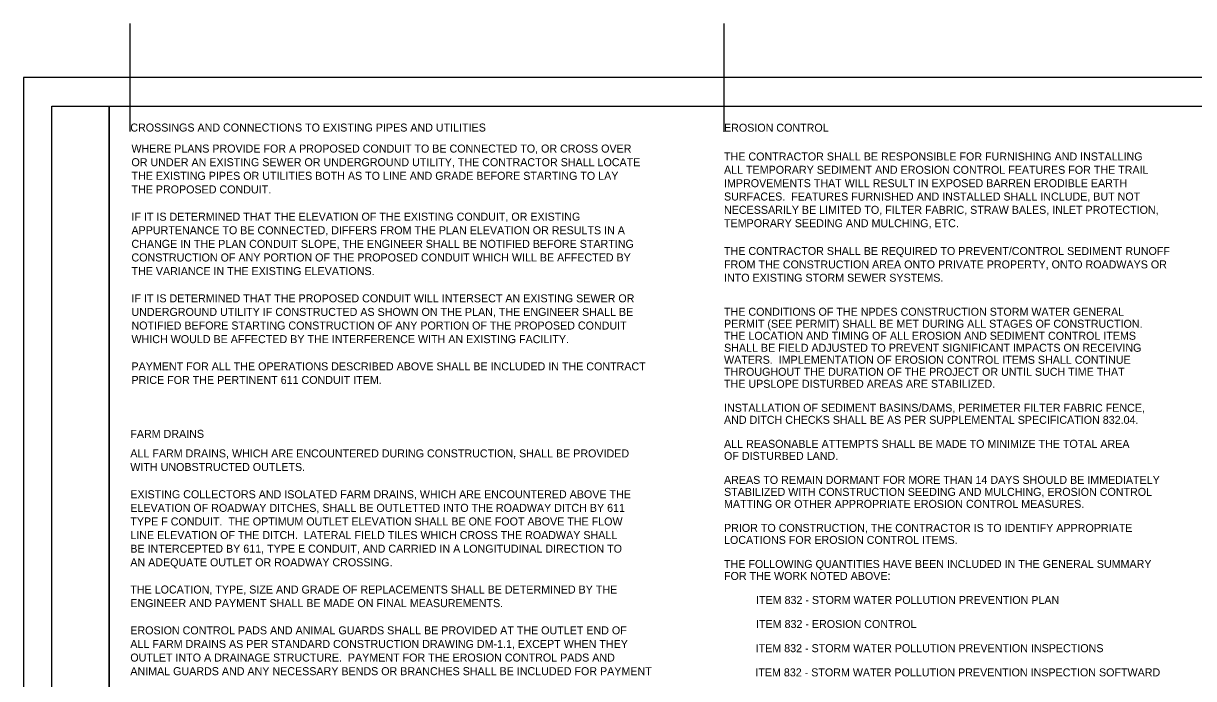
# Model space of a CAD drawing. Extents: x -61 to -14, y -133 to 32.
# Drawn here: x -57.31 to -36.84, y -42.52 to -31.07 of the extents above; entities that cross this region are included whole.
import ezdxf

# ---------------------------------------------------------------- set-up
doc = ezdxf.new("R2010")
doc.units = 0
for name, color, linetype in [('BR_P_Gen_Text', 7, 'Continuous'), ('SC_Scratch1', 7, 'Continuous'), ('SH_Border', 7, 'Continuous'), ('SH_Cut_Line', 7, 'Continuous'), ('SH_Text', 7, 'Continuous')]:
    doc.layers.add(name, color=color, linetype=linetype)

msp = doc.modelspace()

# ---------------------------------------------------------------- linework, layer by layer
at = {"layer": 'SC_Scratch1'}
for p, q in [((-55.443, -32.957), (-55.443, -31.066)), ((-45.055, -32.96), (-45.055, -31.069))]:
    msp.add_line(p, q, dxfattribs=at)
at = {"layer": 'SH_Border'}
for points in [[(-56.814, -32.512), (-55.814, -32.512), (-55.814, -53.512), (-56.814, -53.512)], [(-55.814, -32.512), (-23.814, -32.512), (-23.814, -53.512), (-55.814, -53.512)]]:
    msp.add_lwpolyline(points, close=True, dxfattribs=at)
at = {"layer": 'SH_Cut_Line'}
msp.add_lwpolyline([(-57.314, -54.012), (-23.314, -54.012), (-23.314, -32.012), (-57.314, -32.012)], close=True, dxfattribs=at)

# ---------------------------------------------------------------- texts
at = {"layer": 'BR_P_Gen_Text'}
for s, p in [('THE CONTRACTOR SHALL BE RESPONSIBLE FOR FURNISHING AND INSTALLING', (-45.055, -33.463)), ('ALL TEMPORARY SEDIMENT AND EROSION CONTROL FEATURES FOR THE TRAIL', (-45.055, -33.696)), ('IMPROVEMENTS THAT WILL RESULT IN EXPOSED BARREN ERODIBLE EARTH ', (-45.055, -33.93)), ('SURFACES.  FEATURES FURNISHED AND INSTALLED SHALL INCLUDE, BUT NOT ', (-45.055, -34.163)), ('NECESSARILY BE LIMITED TO, FILTER FABRIC, STRAW BALES, INLET PROTECTION,', (-45.055, -34.396)), ('TEMPORARY SEEDING AND MULCHING, ETC.', (-45.055, -34.63)), ('THE CONTRACTOR SHALL BE REQUIRED TO PREVENT/CONTROL SEDIMENT RUNOFF', (-45.055, -35.116)), ('FROM THE CONSTRUCTION AREA ONTO PRIVATE PROPERTY, ONTO ROADWAYS OR', (-45.055, -35.35)), ('INTO EXISTING STORM SEWER SYSTEMS.', (-45.055, -35.583))]:
    msp.add_text(s, height=0.14, rotation=360, dxfattribs=at).set_placement(p)
at = {"layer": 'SH_Text'}
for s, p in [('CROSSINGS AND CONNECTIONS TO EXISTING PIPES AND UTILITIES', (-55.443, -32.957)), ('EROSION CONTROL', (-45.055, -32.96)), ('WHERE PLANS PROVIDE FOR A PROPOSED CONDUIT TO BE CONNECTED TO, OR CROSS OVER ', (-55.423, -33.325)), ('OR UNDER AN EXISTING SEWER OR UNDERGROUND UTILITY, THE CONTRACTOR SHALL LOCATE ', (-55.423, -33.563)), ('THE EXISTING PIPES OR UTILITIES BOTH AS TO LINE AND GRADE BEFORE STARTING TO LAY ', (-55.423, -33.801)), ('THE PROPOSED CONDUIT.', (-55.423, -34.039)), ('IF IT IS DETERMINED THAT THE ELEVATION OF THE EXISTING CONDUIT, OR EXISTING ', (-55.423, -34.515)), ('APPURTENANCE TO BE CONNECTED, DIFFERS FROM THE PLAN ELEVATION OR RESULTS IN A ', (-55.423, -34.753)), ('CHANGE IN THE PLAN CONDUIT SLOPE, THE ENGINEER SHALL BE NOTIFIED BEFORE STARTING ', (-55.423, -34.991)), ('CONSTRUCTION OF ANY PORTION OF THE PROPOSED CONDUIT WHICH WILL BE AFFECTED BY', (-55.423, -35.229)), ('THE VARIANCE IN THE EXISTING ELEVATIONS.', (-55.423, -35.467)), ('IF IT IS DETERMINED THAT THE PROPOSED CONDUIT WILL INTERSECT AN EXISTING SEWER OR ', (-55.423, -35.943)), ('UNDERGROUND UTILITY IF CONSTRUCTED AS SHOWN ON THE PLAN, THE ENGINEER SHALL BE ', (-55.423, -36.181)), ('THE CONDITIONS OF THE NPDES CONSTRUCTION STORM WATER GENERAL ', (-45.055, -36.178)), ('NOTIFIED BEFORE STARTING CONSTRUCTION OF ANY PORTION OF THE PROPOSED CONDUIT ', (-55.423, -36.419)), ('PERMIT (SEE PERMIT) SHALL BE MET DURING ALL STAGES OF CONSTRUCTION.  ', (-45.055, -36.388)), ('WHICH WOULD BE AFFECTED BY THE INTERFERENCE WITH AN EXISTING FACILITY.', (-55.423, -36.657)), ('THE LOCATION AND TIMING OF ALL EROSION AND SEDIMENT CONTROL ITEMS ', (-45.055, -36.598)), ('SHALL BE FIELD ADJUSTED TO PREVENT SIGNIFICANT IMPACTS ON RECEIVING ', (-45.055, -36.808)), ('PAYMENT FOR ALL THE OPERATIONS DESCRIBED ABOVE SHALL BE INCLUDED IN THE CONTRACT ', (-55.423, -37.133)), ('WATERS.  IMPLEMENTATION OF EROSION CONTROL ITEMS SHALL CONTINUE ', (-45.055, -37.018)), ('PRICE FOR THE PERTINENT 611 CONDUIT ITEM.', (-55.423, -37.371)), ('THROUGHOUT THE DURATION OF THE PROJECT OR UNTIL SUCH TIME THAT ', (-45.055, -37.228)), ('THE UPSLOPE DISTURBED AREAS ARE STABILIZED.', (-45.055, -37.438)), ('INSTALLATION OF SEDIMENT BASINS/DAMS, PERIMETER FILTER FABRIC FENCE,', (-45.055, -37.858)), ('AND DITCH CHECKS SHALL BE AS PER SUPPLEMENTAL SPECIFICATION 832.04.', (-45.055, -38.068)), ('FARM DRAINS', (-55.443, -38.313)), ('ALL REASONABLE ATTEMPTS SHALL BE MADE TO MINIMIZE THE TOTAL AREA', (-45.055, -38.488)), ('ALL FARM DRAINS, WHICH ARE ENCOUNTERED DURING CONSTRUCTION, SHALL BE PROVIDED ', (-55.443, -38.655)), ('OF DISTURBED LAND.', (-45.055, -38.698)), ('WITH UNOBSTRUCTED OUTLETS.  ', (-55.443, -38.893)), ('AREAS TO REMAIN DORMANT FOR MORE THAN 14 DAYS SHOULD BE IMMEDIATELY', (-45.055, -39.118)), ('EXISTING COLLECTORS AND ISOLATED FARM DRAINS, WHICH ARE ENCOUNTERED ABOVE THE ', (-55.443, -39.369)), ('STABILIZED WITH CONSTRUCTION SEEDING AND MULCHING, EROSION CONTROL', (-45.055, -39.328)), ('ELEVATION OF ROADWAY DITCHES, SHALL BE OUTLETTED INTO THE ROADWAY DITCH BY 611 ', (-55.443, -39.607)), ('MATTING OR OTHER APPROPRIATE EROSION CONTROL MEASURES.', (-45.055, -39.538)), ('TYPE F CONDUIT.  THE OPTIMUM OUTLET ELEVATION SHALL BE ONE FOOT ABOVE THE FLOW', (-55.443, -39.845)), ('PRIOR TO CONSTRUCTION, THE CONTRACTOR IS TO IDENTIFY APPROPRIATE', (-45.055, -39.958)), ('LINE ELEVATION OF THE DITCH.  LATERAL FIELD TILES WHICH CROSS THE ROADWAY SHALL ', (-55.443, -40.083)), ('LOCATIONS FOR EROSION CONTROL ITEMS.', (-45.055, -40.168)), ('BE INTERCEPTED BY 611, TYPE E CONDUIT, AND CARRIED IN A LONGITUDINAL DIRECTION TO ', (-55.443, -40.321)), ('AN ADEQUATE OUTLET OR ROADWAY CROSSING.', (-55.443, -40.559)), ('THE FOLLOWING QUANTITIES HAVE BEEN INCLUDED IN THE GENERAL SUMMARY', (-45.055, -40.588)), ('FOR THE WORK NOTED ABOVE:', (-45.055, -40.798)), ('THE LOCATION, TYPE, SIZE AND GRADE OF REPLACEMENTS SHALL BE DETERMINED BY THE ', (-55.443, -41.035)), ('ENGINEER AND PAYMENT SHALL BE MADE ON FINAL MEASUREMENTS.', (-55.443, -41.273)), ('ITEM 832 - STORM WATER POLLUTION PREVENTION PLAN', (-44.495, -41.218)), ('ITEM 832 - EROSION CONTROL', (-44.495, -41.638)), ('EROSION CONTROL PADS AND ANIMAL GUARDS SHALL BE PROVIDED AT THE OUTLET END OF ', (-55.443, -41.749)), ('ALL FARM DRAINS AS PER STANDARD CONSTRUCTION DRAWING DM-1.1, EXCEPT WHEN THEY', (-55.443, -41.987)), ('ITEM 832 - STORM WATER POLLUTION PREVENTION INSPECTIONS', (-44.501, -42.061)), ('OUTLET INTO A DRAINAGE STRUCTURE.  PAYMENT FOR THE EROSION CONTROL PADS AND ', (-55.443, -42.225)), ('ANIMAL GUARDS AND ANY NECESSARY BENDS OR BRANCHES SHALL BE INCLUDED FOR PAYMENT ', (-55.443, -42.463)), ('ITEM 832 - STORM WATER POLLUTION PREVENTION INSPECTION SOFTWARD', (-44.507, -42.484))]:
    msp.add_text(s, height=0.14, dxfattribs=at).set_placement(p)

doc.saveas('drawing.dxf')
